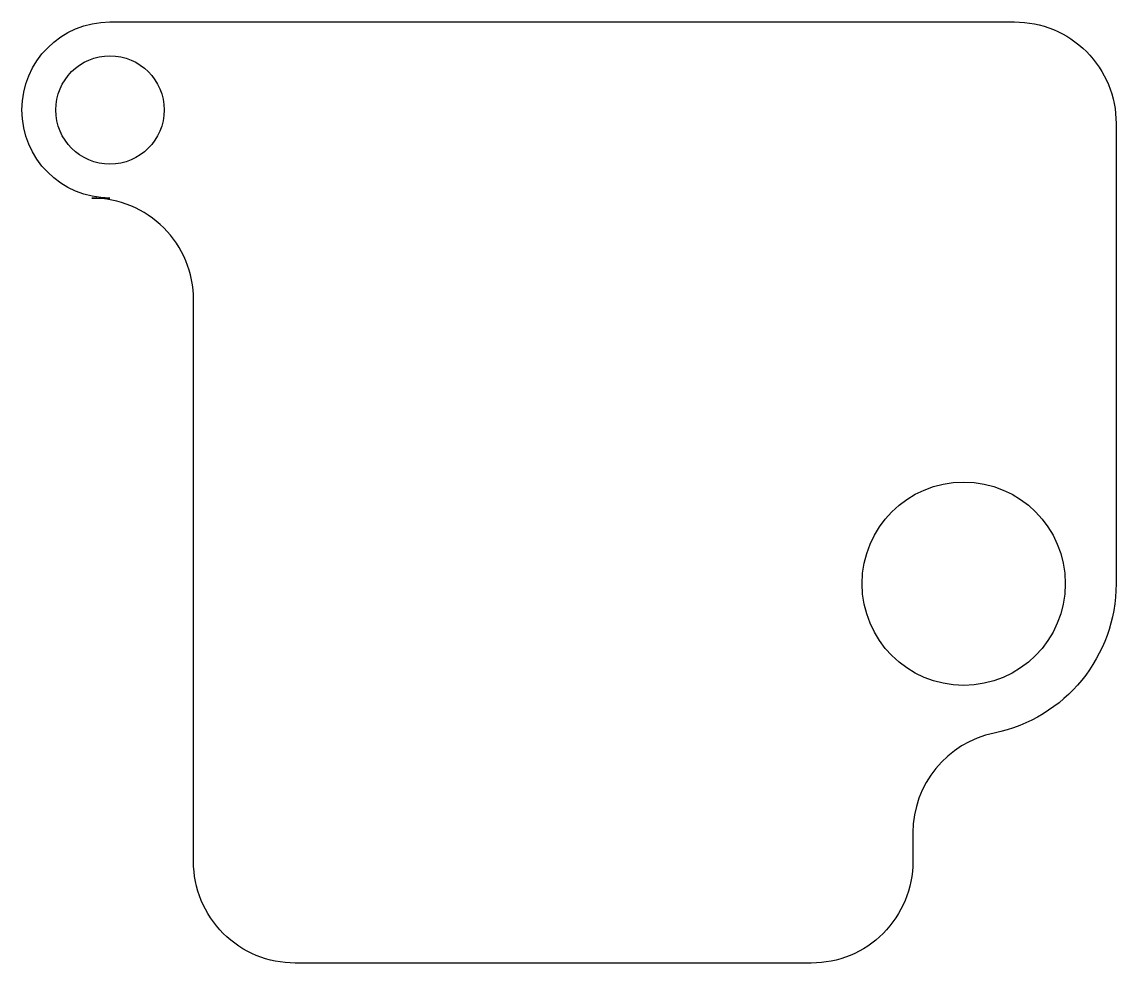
# Model space of a CAD drawing. Header units: millimetres. Extents: x -15.2 to 17.1, y -18.2 to 9.6.
import ezdxf

# ---------------------------------------------------------------- set-up
doc = ezdxf.new("R2010")
doc.units = ezdxf.units.MM
doc.layers.get('0').update_dxf_attribs({"linetype": 'CONTINUOUS'})

msp = doc.modelspace()

# ---------------------------------------------------------------- linework, layer by layer
msp.add_lwpolyline([(-12.604, 9.591), (14.104, 9.591, -0.414214), (17.104, 6.591), (17.104, -6.991, -0.356394), (13.504, -11.4, 0.356394), (11.104, -14.339), (11.104, -15.189, -0.414214), (8.104, -18.189), (-7.136, -18.189, -0.414214), (-10.136, -15.189), (-10.136, 1.391, 0.414214), (-13.136, 4.391), (-12.604, 4.391, -1)], format="xyb", close=True)
for centre, radius in [((-12.604, 6.991), 1.6), ((12.604, -6.991), 3)]:
    msp.add_circle(centre, radius)

doc.saveas('drawing.dxf')
